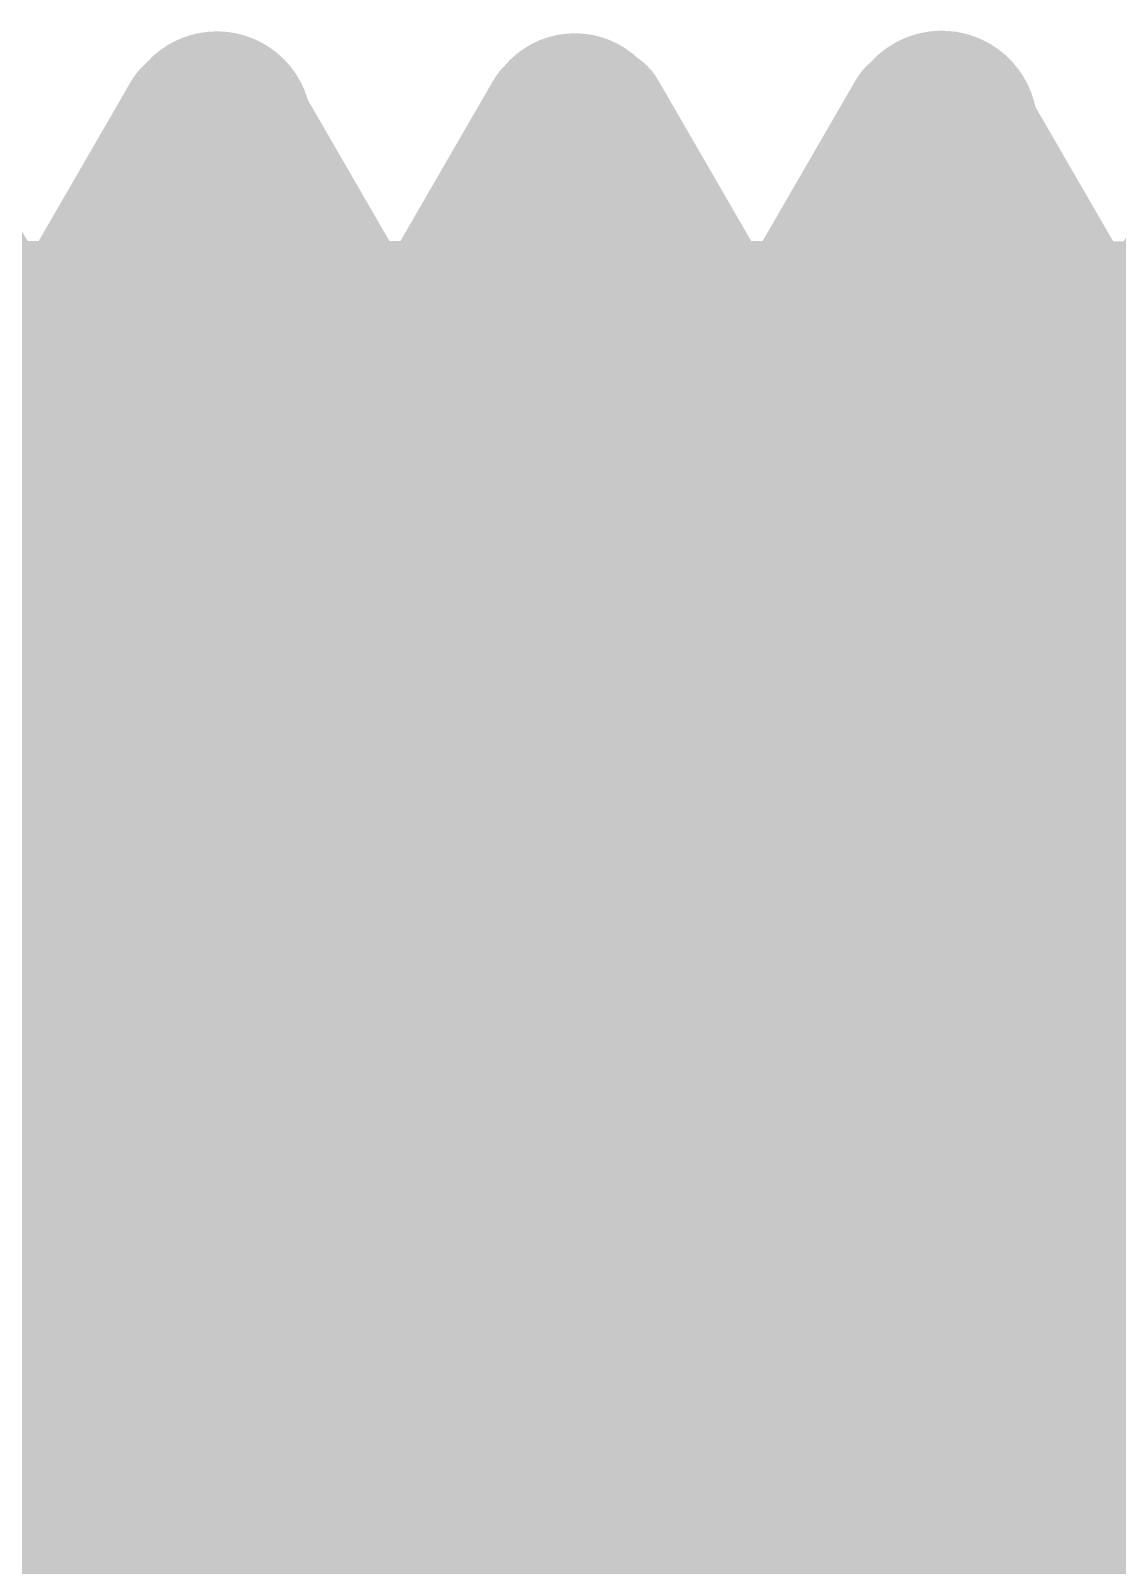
# Model space of a CAD drawing. Header units: millimetres. Extents: x 6.83 to 16.18, y 4.59 to 12.3.
# Drawn here: x 6.9094 to 6.9926, y 9.3141 to 9.4315 of the extents above; entities that cross this region are included whole.
import ezdxf

# ---------------------------------------------------------------- set-up
doc = ezdxf.new("R2010")
doc.units = ezdxf.units.MM
doc.header["$MEASUREMENT"] = 0
doc.layers.add('TopOverlay', color=2, linetype='Continuous')

msp = doc.modelspace()

# ---------------------------------------------------------------- linework, layer by layer
at = {"layer": 'TopOverlay', "const_width": 0.01}
for points in [[(6.9214154, 9.4238954, -3.668403252937987), (6.9228589, 9.4221118)], [(6.9490834, 9.4237245, -3.78368517791915), (6.9505327, 9.4222992)], [(6.9768272, 9.423958, -3.620632245332294), (6.9782676, 9.4220416)], [(6.9237838, 9.4191582, -0.05058404973312904), (6.9251688, 9.4254454)], [(6.9251688, 9.4254454, -0.01974520334444497), (6.9258613, 9.4230226)], [(6.9514841, 9.4191582, -0.05058404973301506), (6.9528691, 9.4254454)], [(6.9528691, 9.4254454, -0.01974520334504206), (6.9535616, 9.4230226)], [(6.9791838, 9.4191582, -0.05058404973358496), (6.9805688, 9.4254454)], [(6.9805689, 9.4254454, -0.01974520334504206), (6.9812614, 9.4230226)], [(6.9207518, 9.4214019, -0.02099558959303275), (6.9214154, 9.4238953)], [(6.9761624, 9.421468, -0.02093673296520338), (6.9768271, 9.4239579)], [(6.9228589, 9.4221118, -0.008304341148665939), (6.9235804, 9.4145522)], [(6.9258613, 9.4230226, -0.02474195630062302), (6.9265538, 9.4191582)], [(6.9505327, 9.4222992, -0.008892875619056472), (6.9512577, 9.4148267)], [(6.9535616, 9.4230226, -0.02474195630107804), (6.9542541, 9.4191582)], [(6.9782675, 9.4220415, -0.008109974182299048), (6.9789882, 9.4144507)], [(6.9812613, 9.4230226, -0.02474195630065146), (6.9819538, 9.4191582)], [(6.9200883, 9.417234, -0.0239127871014048), (6.9207518, 9.421402)], [(6.9754978, 9.4173149, -0.02395147392654621), (6.9761624, 9.421468)], [(6.9230913, 9.4124548, -0.0132786198255289), (6.9237838, 9.4191583)], [(6.9265538, 9.4191582, -0.01327853120192942), (6.9272463, 9.4124546)], [(6.9507916, 9.4124548, -0.0132786198255289), (6.9514841, 9.4191583)], [(6.9542542, 9.4191582, -0.01327853120167358), (6.9549467, 9.4124546)], [(6.9784914, 9.4124548, -0.01327861982527306), (6.9791839, 9.4191583)], [(6.9819539, 9.4191582, -0.01327853120147459), (6.9826464, 9.4124546)], [(6.9748332, 9.4100535, -0.01073074435508702), (6.9754978, 9.417315)], [(6.9194248, 9.4099477, -0.01061425651553097), (6.9200882, 9.4172341)], [(6.9223989, 9.4025277, -0.005152494999374106), (6.9230914, 9.4124548)], [(6.9272463, 9.4124546, -0.005152457688573252), (6.9279388, 9.4025274)], [(6.9500992, 9.4025277, -0.00515249499907567), (6.9507917, 9.4124548)], [(6.9549466, 9.4124546, -0.005152457688708259), (6.9556391, 9.4025274)], [(6.977799, 9.4025277, -0.005152494999374106), (6.9784915, 9.4124548)], [(6.9826463, 9.4124546, -0.005152457688708259), (6.9833388, 9.4025274)], [(6.9682392, 9.4100962, -0.01039464427181771), (6.9682677, 9.4102414)], [(6.9682677, 9.4102414, -0.02326882948753859), (6.9682961, 9.4103502)], [(6.9682961, 9.4103502, -0.07629403767443692), (6.9683246, 9.4104134)], [(6.9683245, 9.4104134, -0.4853903803585072), (6.968353, 9.410422)], [(6.968353, 9.4104219, -0.1216568620260989), (6.9683815, 9.4103696)], [(6.9683815, 9.4103696, -0.02364708106861021), (6.96841, 9.410271)], [(6.96841, 9.410271, -0.005274948820598039), (6.9684385, 9.4101492)], [(6.9865128, 9.3909356, -0.09316207417608682), (6.9892174, 9.41035)], [(6.9892174, 9.41035, -0.0854716310265636), (6.9906046, 9.4052672)], [(6.9043232, 9.4017688, -0.03974721849161791), (6.9056289, 9.4097731)], [(6.9064438, 9.4098885, -0.05355620203434234), (6.9091503, 9.3864657)], [(6.9099611, 9.385497, -0.05303282852276641), (6.9127257, 9.4098202)], [(6.9130496, 9.4097077, -0.4362669687740443), (6.9144042, 9.405586)], [(6.931996, 9.4013625, -1.353368337656446), (6.9341323, 9.408955)], [(6.9393896, 9.4059923, -0.3565641932176451), (6.9403915, 9.4095117)], [(6.9407505, 9.4091621, -0.138107037132378), (6.9435206, 9.3901039)], [(6.9590639, 9.3942345, -0.3618337891088683), (6.9618316, 9.4090524)], [(6.9618315, 9.4090524, -0.09876718133826155), (6.9631866, 9.4032291)], [(6.9682108, 9.4099236, -0.005306519033942178), (6.9682392, 9.4100962)], [(6.9684385, 9.4101492, -0.0955930982524368), (6.9711563, 9.3911218)], [(6.9961465, 9.4094047, -0.136149057804307), (6.9988578, 9.3909731)], [(6.9341324, 9.408955, -0.114359290440914), (6.9354873, 9.4032656)], [(6.994493, 9.403347, -0.1976352783957118), (6.9958778, 9.4088891)], [(6.9144042, 9.4055859, -0.01317324652307002), (6.9157592, 9.3910533)], [(6.9383887, 9.39535, -0.008358437815686721), (6.9393896, 9.4059923)], [(6.9906045, 9.4052672, -0.0167532485353192), (6.9919913, 9.3902755)], [(6.9354873, 9.4032656, -0.01125348828590683), (6.9368414, 9.3865291)], [(6.9631867, 9.4032291, -0.01156821772016065), (6.9645412, 9.3865478)], [(6.9658274, 9.391987, -0.005338427866208605), (6.9669514, 9.4043248)], [(6.9931084, 9.3860375, -0.009570692669118698), (6.994493, 9.403347)], [(6.9309279, 9.3883457, -0.007497130438007815), (6.9319961, 9.4013625)], [(6.9373865, 9.3810594, -0.004952246792158174), (6.9383887, 9.39535)], [(6.9576796, 9.3726607, -0.006271319369523165), (6.9590639, 9.3942344)], [(6.9647011, 9.3744352, -0.005876777637598842), (6.9658273, 9.3919869)], [(6.9157591, 9.3910534, -0.004877086034251207), (6.9171136, 9.3685131)], [(6.9711562, 9.3911218, -0.004600408952048649), (6.9725152, 9.3684722)], [(6.98516, 9.3685341, -0.005334933454664526), (6.986513, 9.3909356)], [(6.9919913, 9.3902755, -0.004398921093132588), (6.9933781, 9.3667696)], [(6.9435206, 9.3901039, -0.004771656901046551), (6.9449063, 9.3667555)]]:
    msp.add_lwpolyline(points, format="xyb", dxfattribs=at)
for points in [[(6.9196798, 9.4221689), (6.9214294, 9.4251929)], [(6.9217069, 9.4254454), (6.9251688, 9.4254454)], [(6.9253923, 9.4252969), (6.9262723, 9.4237759)], [(6.9474069, 9.4222215), (6.9491732, 9.4252741)], [(6.9494067, 9.4254454), (6.9528691, 9.4254454)], [(6.9530921, 9.425295), (6.9539721, 9.423774)], [(6.9751964, 9.422318), (6.9769163, 9.4252888)], [(6.9771064, 9.4254454), (6.9805689, 9.4254454)], [(6.9807947, 9.4252917), (6.9816748, 9.4237708)], [(6.9262723, 9.4237759), (6.9271523, 9.4222548)], [(6.9539721, 9.423774), (6.9548522, 9.422253)], [(6.9816748, 9.4237708), (6.9825549, 9.4222499)], [(6.918805, 9.420656900000001), (6.9196798, 9.4221689)], [(6.9271523, 9.4222548), (6.9280323, 9.4207339)], [(6.9465237, 9.4206952), (6.9474069, 9.4222215)], [(6.9548522, 9.422253), (6.9557323, 9.4207321)], [(6.9743365, 9.4208326), (6.9751964, 9.422318)], [(6.9825549, 9.4222499), (6.983435, 9.4207289)], [(6.9734765, 9.4193473), (6.9743365, 9.4208326)], [(6.9179301, 9.419145), (6.918805, 9.420656900000001)], [(6.9280323, 9.4207339), (6.9289123, 9.4192129)], [(6.9456405, 9.419169), (6.9465237, 9.4206952)], [(6.9557323, 9.4207321), (6.9566124, 9.4192111)], [(6.983435, 9.4207289), (6.9843151, 9.419208)], [(6.9170551, 9.4176331), (6.9179301, 9.419145)], [(6.9289123, 9.4192129), (6.9297924, 9.4176919)], [(6.9447573, 9.4176428), (6.9456405, 9.419169)], [(6.9566124, 9.4192111), (6.9574926, 9.4176902)], [(6.9726166, 9.4178619), (6.9734765, 9.4193473)], [(6.9843151, 9.419208), (6.9851953, 9.4176871)], [(6.9161801, 9.4161213), (6.9170551, 9.4176331)], [(6.9297924, 9.4176919), (6.9306725, 9.416171)], [(6.943874, 9.4161167), (6.9447573, 9.4176428)], [(6.9574926, 9.4176902), (6.9583728, 9.4161693)], [(6.9717566, 9.4163766), (6.9726166, 9.4178619)], [(6.9851953, 9.4176871), (6.9860755, 9.4161662)], [(6.915305, 9.4146095), (6.9161801, 9.4161213)], [(6.9306725, 9.416171), (6.9315527, 9.4146501)], [(6.9429906, 9.4145906), (6.943874, 9.4161167)], [(6.9471561, 9.409186), (6.9476754, 9.4162349)], [(6.9583728, 9.4161693), (6.959253, 9.4146484)], [(6.9708966, 9.4148913), (6.9717566, 9.4163766)], [(6.9860755, 9.4161662), (6.9869557, 9.4146454)], [(6.903852, 9.4146442), (6.9047323, 9.4131232)], [(6.9144298, 9.4130978), (6.915305, 9.4146095)], [(6.9235804, 9.4145522), (6.924302, 9.4047821)], [(6.9315527, 9.4146501), (6.9324329, 9.4131293)], [(6.9421072, 9.4130646), (6.9429906, 9.4145906)], [(6.9512577, 9.4148267), (6.9519826, 9.4050806)], [(6.959253, 9.4146484), (6.9601332, 9.4131275)], [(6.9700365, 9.413406), (6.9708966, 9.4148913)], [(6.9789882, 9.4144508), (6.9797086, 9.4046722)], [(6.9869557, 9.4146454), (6.9878359, 9.4131245)], [(6.9047323, 9.4131232), (6.9064931, 9.4100814)], [(6.9135546, 9.4115861), (6.9144298, 9.4130978)], [(6.9324329, 9.4131293), (6.9341934, 9.4100876)], [(6.9412238, 9.4115386), (6.9421072, 9.4130646)], [(6.9601332, 9.4131275), (6.9618937, 9.4100858)], [(6.9691765, 9.4119207), (6.9700365, 9.413406)], [(6.9878359, 9.4131245), (6.9895964, 9.4100829)], [(6.9968385, 9.4119112), (6.9977066, 9.4134113)], [(6.9126794, 9.4100744), (6.9135546, 9.4115861)], [(6.9403404, 9.4100126), (6.9412238, 9.4115386)], [(6.9683165, 9.4104355), (6.9691765, 9.4119207)], [(6.9959704, 9.4104111), (6.9968385, 9.4119112)], [(6.9060853, 9.4104355), (6.9062883, 9.4104355)], [(6.9062883, 9.4104355), (6.9130895, 9.4104355)], [(6.9337857, 9.4104511), (6.9339828, 9.4104511)], [(6.9339828, 9.4104511), (6.9407974, 9.4104511)], [(6.9614731, 9.4104355), (6.9616913, 9.4104355)], [(6.9616913, 9.4104355), (6.9684848, 9.4104355)], [(6.9680865, 9.4100386), (6.9683165, 9.4104355)], [(6.9891787, 9.4104111), (6.9894063, 9.4104111)], [(6.9894063, 9.4104111), (6.9961904, 9.4104111)], [(6.9958173, 9.4101467), (6.9959704, 9.4104111)], [(6.9061247, 9.4098434), (6.9064438, 9.4098885)], [(6.9187615, 9.3996507), (6.9194249, 9.4099476)], [(6.9461173, 9.393142), (6.9471561, 9.409186)], [(6.968154, 9.4095329), (6.9682108, 9.4099236)], [(6.9741687, 9.3997707), (6.9748332, 9.4100535)], [(6.924302, 9.4047821), (6.9250237, 9.392738)], [(6.9519826, 9.4050806), (6.9527074, 9.3930344)], [(6.9797086, 9.4046722), (6.9804291, 9.3926291)], [(6.9217063, 9.3900055), (6.9223988, 9.4025277)], [(6.9279388, 9.4025275), (6.9286313, 9.3900053)], [(6.9494067, 9.3900055), (6.9500992, 9.4025277)], [(6.9556391, 9.4025275), (6.9563316, 9.3900053)], [(6.9771064, 9.3900055), (6.9777989, 9.4025277)], [(6.9833388, 9.4025275), (6.9840313, 9.3900053)], [(6.9735041, 9.3872106), (6.9741687, 9.3997707)], [(6.9180982, 9.3870907), (6.9187615, 9.3996507)], [(6.8333137, 9.3954454), (6.9095132, 9.3954454)], [(6.9094129, 9.3044455), (6.9094129, 9.3954454)], [(6.9250237, 9.392738), (6.9257454, 9.3782105)], [(6.9455979, 9.3832136), (6.9461173, 9.393142)], [(6.9527074, 9.3930344), (6.9534322, 9.3784868)], [(6.9804291, 9.3926291), (6.9811497, 9.3781089)], [(6.9210139, 9.3754963), (6.9217063, 9.3900055)], [(6.9286313, 9.3900053), (6.9293238, 9.3754962)], [(6.9487142, 9.3754963), (6.9494067, 9.3900055)], [(6.9563316, 9.3900053), (6.9570241, 9.3754962)], [(6.9764139, 9.3754963), (6.9771064, 9.3900055)], [(6.9840313, 9.3900053), (6.9847238, 9.3754962)], [(6.9298597, 9.3704216), (6.9309278, 9.3883457)], [(6.9174348, 9.3728568), (6.9180982, 9.3870907)], [(6.9728396, 9.3729645), (6.9735041, 9.3872106)], [(6.9091503, 9.3864658), (6.9105039, 9.3623219)], [(6.9368414, 9.3865291), (6.9381956, 9.3624867)], [(6.9645411, 9.3865478), (6.9658956, 9.3624837)], [(6.9917232, 9.3613332), (6.9931083, 9.3860375)], [(6.9085792, 9.3604375), (6.9099612, 9.385497)], [(6.9093266, 9.3834454), (6.9169996, 9.3834454)], [(6.9169127, 9.3044455), (6.9169127, 9.3834454)], [(6.9450786, 9.3718834), (6.9455979, 9.3832136)], [(6.9363851, 9.362592), (6.9373865, 9.3810594)], [(6.9257454, 9.3782105), (6.926467, 9.3615451)], [(6.9534322, 9.3784868), (6.9541571, 9.3617776)], [(6.9811497, 9.3781089), (6.9818704, 9.3614597)], [(6.9203214, 9.3593492), (6.9210139, 9.3754963)], [(6.9293238, 9.3754962), (6.9300163, 9.359349)], [(6.9480217, 9.3593492), (6.9487142, 9.3754963)], [(6.9570241, 9.3754962), (6.9577166, 9.359349)], [(6.9757214, 9.3593492), (6.9764139, 9.3754963)], [(6.9847238, 9.3754962), (6.9854163, 9.359349)], [(6.9635758, 9.3519043), (6.9647012, 9.3744352)], [(6.9167715, 9.3572002), (6.9174348, 9.3728568)], [(6.9562954, 9.3442174), (6.9576795, 9.3726608)], [(6.9721751, 9.3572874), (6.9728396, 9.3729645)], [(6.9445592, 9.3594692), (6.9450786, 9.3718834)], [(6.9287913, 9.3485294), (6.9298597, 9.3704216)], [(6.9171137, 9.368513), (6.9184685, 9.3399716)], [(6.9725152, 9.3684721), (6.9738741, 9.3398696)], [(6.9838076, 9.3399959), (6.9851599, 9.3685341)], [(6.9449062, 9.3667555), (6.9462907, 9.3371858)], [(6.9933782, 9.3667696), (6.9947649, 9.3371957)], [(6.9105039, 9.3623219), (6.9118574, 9.3327848)], [(6.935384, 9.3410821), (6.9363851, 9.362592)], [(6.9381956, 9.3624867), (6.9395499, 9.332932)], [(6.9658956, 9.3624837), (6.9672501, 9.332928)], [(6.926467, 9.3615451), (6.9271886, 9.3433365)], [(6.9541571, 9.3617776), (6.9548819, 9.3435042)], [(6.9818704, 9.3614597), (6.9825911, 9.343275)], [(6.9903386, 9.330858), (6.9917232, 9.3613332)], [(6.9071962, 9.3299523), (6.9085792, 9.3604375)], [(6.9196289, 9.3418527), (6.9203214, 9.3593492)], [(6.9300163, 9.359349), (6.9307088, 9.3418526)], [(6.9440398, 9.3462927), (6.9445592, 9.3594692)], [(6.9473292, 9.3418527), (6.9480217, 9.3593492)], [(6.9577166, 9.359349), (6.9584091, 9.3418526)], [(6.9750289, 9.3418527), (6.9757214, 9.3593492)], [(6.9854163, 9.359349), (6.9861088, 9.3418526)], [(6.9161081, 9.3403376), (6.9167715, 9.3572002)], [(6.9715105, 9.3403989), (6.9721751, 9.3572874)], [(6.9624509, 9.3264937), (6.9635758, 9.3519043)], [(6.9277227, 9.3241314), (6.9287913, 9.3485294)], [(6.9435205, 9.3326167), (6.9440398, 9.3462927)], [(6.9271886, 9.3433365), (6.9279102, 9.3241376)], [(6.9548819, 9.3435042), (6.9556068, 9.3242253)], [(6.9549115, 9.3119418), (6.9562954, 9.3442174)], [(6.9825911, 9.343275), (6.9833115, 9.3241055)], [(6.9189364, 9.3233914), (6.9196289, 9.3418527)], [(6.9307088, 9.3418526), (6.9320937, 9.3044455)], [(6.9343826, 9.3178002), (6.935384, 9.3410821)], [(6.9466367, 9.3233914), (6.9473292, 9.3418527)], [(6.9584091, 9.3418526), (6.9597941, 9.3044455)], [(6.9743364, 9.3233914), (6.9750289, 9.3418527)], [(6.9861088, 9.3418526), (6.9874938, 9.3044455)], [(6.9147814, 9.3044455), (6.9161081, 9.3403376)], [(6.9184685, 9.3399716), (6.9198232, 9.3081008)], [(6.9701815, 9.3044455), (6.9715105, 9.3403989)], [(6.9738741, 9.3398696), (6.9752336, 9.3078879)], [(6.9824553, 9.308192), (6.9838076, 9.3399959)], [(6.9462907, 9.3371858), (6.9476765, 9.3044528)], [(6.9947649, 9.3371957), (6.9961521, 9.3043846)], [(6.9118574, 9.3327848), (6.9132101, 9.3005947)], [(6.9395499, 9.332932), (6.9409047, 9.3007202)], [(6.9672501, 9.332928), (6.9686052, 9.3007068)], [(6.9424817, 9.3044455), (6.9435205, 9.3326167)], [(6.9889536, 9.2978864), (6.9903386, 9.330858)], [(6.9058144, 9.2969737), (6.9071962, 9.3299523)], [(6.9168635, 9.3299454), (6.9563322, 9.3299454)], [(6.9168635, 9.3294454), (6.9563322, 9.3294454)], [(6.9169127, 9.2794454), (6.9169127, 9.3294454)], [(6.9613244, 9.2995983), (6.9624509, 9.3264937)], [(6.9168635, 9.3236954), (6.9563322, 9.3236954)], [(6.9182439, 9.3044455), (6.9189364, 9.3233914)], [(6.9266545, 9.2985799), (6.9277227, 9.3241314)], [(6.9279102, 9.3241376), (6.9286319, 9.3044455)], [(6.9459442, 9.3044455), (6.9466367, 9.3233914)], [(6.9556068, 9.3242253), (6.9563316, 9.3044455)], [(6.9562829, 9.2851954), (6.9562829, 9.3236954)], [(6.9736439, 9.3044455), (6.9743364, 9.3233914)], [(6.9833115, 9.3241055), (6.9840319, 9.3044455)], [(6.9333809, 9.2937849), (6.9343826, 9.3178002)], [(6.9535277, 9.2789336), (6.9549115, 9.3119418)]]:
    msp.add_lwpolyline(points, dxfattribs=at)
at = {"layer": 'TopOverlay', "const_width": 0.005}
for points in [[(6.9189294, 9.4251929, 1), (6.9239294, 9.4251929, 1)], [(6.9192069, 9.4254454, 1), (6.9242069, 9.4254454, 1)], [(6.9226688, 9.4254454, 1), (6.9276688, 9.4254454, 1)], [(6.9226688, 9.4254454, 1), (6.9276688, 9.4254454, 1)], [(6.9226688, 9.4254454, 1), (6.9276688, 9.4254454, 1)], [(6.9228923, 9.4252969, 1), (6.9278923, 9.4252969, 1)], [(6.9466732, 9.4252741, 1), (6.9516732, 9.4252741, 1)], [(6.9469067, 9.4254454, 1), (6.9519067, 9.4254454, 1)], [(6.9503691, 9.4254454, 1), (6.9553691, 9.4254454, 1)], [(6.9503691, 9.4254454, 1), (6.9553691, 9.4254454, 1)], [(6.9503691, 9.4254454, 1), (6.9553691, 9.4254454, 1)], [(6.9505921, 9.425295, 1), (6.9555921, 9.425295, 1)], [(6.9744163, 9.4252888, 1), (6.9794163, 9.4252888, 1)], [(6.9746064, 9.4254454, 1), (6.9796064, 9.4254454, 1)], [(6.9780688, 9.4254454, 1), (6.9830688, 9.4254454, 1)], [(6.9780689, 9.4254454, 1), (6.9830689, 9.4254454, 1)], [(6.9780689, 9.4254454, 1), (6.9830689, 9.4254454, 1)], [(6.9782947, 9.4252917, 1), (6.9832947, 9.4252917, 1)], [(6.9189154, 9.4238954, 1), (6.9239154, 9.4238954, 1)], [(6.9189154, 9.4238953, 1), (6.9239154, 9.4238953, 1)], [(6.9237723, 9.4237759, 1), (6.9287723, 9.4237759, 1)], [(6.9237723, 9.4237759, 1), (6.9287723, 9.4237759, 1)], [(6.9465834, 9.4237245, 1), (6.9515834, 9.4237245, 1)], [(6.9514721, 9.423774, 1), (6.9564721, 9.423774, 1)], [(6.9514721, 9.423774, 1), (6.9564721, 9.423774, 1)], [(6.9743271, 9.4239579, 1), (6.9793271, 9.4239579, 1)], [(6.9743272, 9.423958, 1), (6.9793272, 9.423958, 1)], [(6.9791748, 9.4237708, 1), (6.9841748, 9.4237708, 1)], [(6.9791748, 9.4237708, 1), (6.9841748, 9.4237708, 1)], [(6.9171798, 9.4221689, 1), (6.9221798, 9.4221689, 1)], [(6.9171798, 9.4221689, 1), (6.9221798, 9.4221689, 1)], [(6.9203589, 9.4221118, 1), (6.9253589, 9.4221118, 1)], [(6.9203589, 9.4221118, 1), (6.9253589, 9.4221118, 1)], [(6.9233613, 9.4230226, 1), (6.9283613, 9.4230226, 1)], [(6.9233613, 9.4230226, 1), (6.9283613, 9.4230226, 1)], [(6.9246523, 9.4222548, 1), (6.9296523, 9.4222548, 1)], [(6.9246523, 9.4222548, 1), (6.9296523, 9.4222548, 1)], [(6.9449069, 9.4222215, 1), (6.9499069, 9.4222215, 1)], [(6.9449069, 9.4222215, 1), (6.9499069, 9.4222215, 1)], [(6.9480327, 9.4222992, 1), (6.9530327, 9.4222992, 1)], [(6.9480327, 9.4222992, 1), (6.9530327, 9.4222992, 1)], [(6.9510616, 9.4230226, 1), (6.9560616, 9.4230226, 1)], [(6.9510616, 9.4230226, 1), (6.9560616, 9.4230226, 1)], [(6.9523522, 9.422253, 1), (6.9573522, 9.422253, 1)], [(6.9523522, 9.422253, 1), (6.9573522, 9.422253, 1)], [(6.9726964, 9.422318, 1), (6.9776964, 9.422318, 1)], [(6.9726964, 9.422318, 1), (6.9776964, 9.422318, 1)], [(6.9757675, 9.4220415, 1), (6.9807675, 9.4220415, 1)], [(6.9757676, 9.4220416, 1), (6.9807676, 9.4220416, 1)], [(6.9787613, 9.4230226, 1), (6.9837613, 9.4230226, 1)], [(6.9787614, 9.4230226, 1), (6.9837614, 9.4230226, 1)], [(6.9800549, 9.4222499, 1), (6.9850549, 9.4222499, 1)], [(6.9800549, 9.4222499, 1), (6.9850549, 9.4222499, 1)], [(6.9182518, 9.421402, 1), (6.9232518, 9.421402, 1)], [(6.9182518, 9.4214019, 1), (6.9232518, 9.4214019, 1)], [(6.9718365, 9.4208326, 1), (6.9768365, 9.4208326, 1)], [(6.9718365, 9.4208326, 1), (6.9768365, 9.4208326, 1)], [(6.9736624, 9.421468, 1), (6.9786624, 9.421468, 1)], [(6.9736624, 9.421468, 1), (6.9786624, 9.421468, 1)], [(6.916305, 9.420656900000001, 1), (6.921305, 9.420656900000001, 1)], [(6.916305, 9.420656900000001, 1), (6.921305, 9.420656900000001, 1)], [(6.9255323, 9.4207339, 1), (6.9305323, 9.4207339, 1)], [(6.9255323, 9.4207339, 1), (6.9305323, 9.4207339, 1)], [(6.9440237, 9.4206952, 1), (6.9490237, 9.4206952, 1)], [(6.9440237, 9.4206952, 1), (6.9490237, 9.4206952, 1)], [(6.9532323, 9.4207321, 1), (6.9582323, 9.4207321, 1)], [(6.9532323, 9.4207321, 1), (6.9582323, 9.4207321, 1)], [(6.980935, 9.4207289, 1), (6.985935, 9.4207289, 1)], [(6.980935, 9.4207289, 1), (6.985935, 9.4207289, 1)], [(6.9154301, 9.419145, 1), (6.9204301, 9.419145, 1)], [(6.9154301, 9.419145, 1), (6.9204301, 9.419145, 1)], [(6.9212838, 9.4191583, 1), (6.9262838, 9.4191583, 1)], [(6.9212838, 9.4191582, 1), (6.9262838, 9.4191582, 1)], [(6.9240538, 9.4191582, 1), (6.9290538, 9.4191582, 1)], [(6.9240538, 9.4191582, 1), (6.9290538, 9.4191582, 1)], [(6.9264123, 9.4192129, 1), (6.9314123, 9.4192129, 1)], [(6.9264123, 9.4192129, 1), (6.9314123, 9.4192129, 1)], [(6.9431405, 9.419169, 1), (6.9481405, 9.419169, 1)], [(6.9431405, 9.419169, 1), (6.9481405, 9.419169, 1)], [(6.9489841, 9.4191583, 1), (6.9539841, 9.4191583, 1)], [(6.9489841, 9.4191582, 1), (6.9539841, 9.4191582, 1)], [(6.9517541, 9.4191582, 1), (6.9567541, 9.4191582, 1)], [(6.9517542, 9.4191582, 1), (6.9567542, 9.4191582, 1)], [(6.9541124, 9.4192111, 1), (6.9591124, 9.4192111, 1)], [(6.9541124, 9.4192111, 1), (6.9591124, 9.4192111, 1)], [(6.9709765, 9.4193473, 1), (6.9759765, 9.4193473, 1)], [(6.9709765, 9.4193473, 1), (6.9759765, 9.4193473, 1)], [(6.9766838, 9.4191582, 1), (6.9816838, 9.4191582, 1)], [(6.9766839, 9.4191583, 1), (6.9816839, 9.4191583, 1)], [(6.9794538, 9.4191582, 1), (6.9844538, 9.4191582, 1)], [(6.9794539, 9.4191582, 1), (6.9844539, 9.4191582, 1)], [(6.9818151, 9.419208, 1), (6.9868151, 9.419208, 1)], [(6.9818151, 9.419208, 1), (6.9868151, 9.419208, 1)], [(6.9145551, 9.4176331, 1), (6.9195551, 9.4176331, 1)], [(6.9145551, 9.4176331, 1), (6.9195551, 9.4176331, 1)], [(6.9272924, 9.4176919, 1), (6.9322924, 9.4176919, 1)], [(6.9272924, 9.4176919, 1), (6.9322924, 9.4176919, 1)], [(6.9422573, 9.4176428, 1), (6.9472573, 9.4176428, 1)], [(6.9422573, 9.4176428, 1), (6.9472573, 9.4176428, 1)], [(6.9549926, 9.4176902, 1), (6.9599926, 9.4176902, 1)], [(6.9549926, 9.4176902, 1), (6.9599926, 9.4176902, 1)], [(6.9701166, 9.4178619, 1), (6.9751166, 9.4178619, 1)], [(6.9701166, 9.4178619, 1), (6.9751166, 9.4178619, 1)], [(6.9729978, 9.417315, 1), (6.9779978, 9.417315, 1)], [(6.9729978, 9.4173149, 1), (6.9779978, 9.4173149, 1)], [(6.9826953, 9.4176871, 1), (6.9876953, 9.4176871, 1)], [(6.9826953, 9.4176871, 1), (6.9876953, 9.4176871, 1)], [(6.9136801, 9.4161213, 1), (6.9186801, 9.4161213, 1)], [(6.9136801, 9.4161213, 1), (6.9186801, 9.4161213, 1)], [(6.9175882, 9.4172341, 1), (6.9225882, 9.4172341, 1)], [(6.9175883, 9.417234, 1), (6.9225883, 9.417234, 1)], [(6.9281725, 9.416171, 1), (6.9331725, 9.416171, 1)], [(6.9281725, 9.416171, 1), (6.9331725, 9.416171, 1)], [(6.941374, 9.4161167, 1), (6.946374, 9.4161167, 1)], [(6.941374, 9.4161167, 1), (6.946374, 9.4161167, 1)], [(6.9451754, 9.4162349, 1), (6.9501754, 9.4162349, 1)], [(6.9558728, 9.4161693, 1), (6.9608728, 9.4161693, 1)], [(6.9558728, 9.4161693, 1), (6.9608728, 9.4161693, 1)], [(6.9692566, 9.4163766, 1), (6.9742566, 9.4163766, 1)], [(6.9692566, 9.4163766, 1), (6.9742566, 9.4163766, 1)], [(6.9835755, 9.4161662, 1), (6.9885755, 9.4161662, 1)], [(6.9835755, 9.4161662, 1), (6.9885755, 9.4161662, 1)], [(6.912805, 9.4146095, 1), (6.917805, 9.4146095, 1)], [(6.912805, 9.4146095, 1), (6.917805, 9.4146095, 1)], [(6.9210804, 9.4145522, 1), (6.9260804, 9.4145522, 1)], [(6.9210804, 9.4145522, 1), (6.9260804, 9.4145522, 1)], [(6.9290527, 9.4146501, 1), (6.9340527, 9.4146501, 1)], [(6.9290527, 9.4146501, 1), (6.9340527, 9.4146501, 1)], [(6.9404906, 9.4145906, 1), (6.9454906, 9.4145906, 1)], [(6.9404906, 9.4145906, 1), (6.9454906, 9.4145906, 1)], [(6.9487577, 9.4148267, 1), (6.9537577, 9.4148267, 1)], [(6.9487577, 9.4148267, 1), (6.9537577, 9.4148267, 1)], [(6.956753, 9.4146484, 1), (6.961753, 9.4146484, 1)], [(6.956753, 9.4146484, 1), (6.961753, 9.4146484, 1)], [(6.9683966, 9.4148913, 1), (6.9733966, 9.4148913, 1)], [(6.9683966, 9.4148913, 1), (6.9733966, 9.4148913, 1)], [(6.9764882, 9.4144508, 1), (6.9814882, 9.4144508, 1)], [(6.9764882, 9.4144507, 1), (6.9814882, 9.4144507, 1)], [(6.9844557, 9.4146454, 1), (6.9894557, 9.4146454, 1)], [(6.9844557, 9.4146454, 1), (6.9894557, 9.4146454, 1)], [(6.9022323, 9.4131232, 1), (6.9072323, 9.4131232, 1)], [(6.9022323, 9.4131232, 1), (6.9072323, 9.4131232, 1)], [(6.9119298, 9.4130978, 1), (6.9169298, 9.4130978, 1)], [(6.9119298, 9.4130978, 1), (6.9169298, 9.4130978, 1)], [(6.9299329, 9.4131293, 1), (6.9349329, 9.4131293, 1)], [(6.9299329, 9.4131293, 1), (6.9349329, 9.4131293, 1)], [(6.9396072, 9.4130646, 1), (6.9446072, 9.4130646, 1)], [(6.9396072, 9.4130646, 1), (6.9446072, 9.4130646, 1)], [(6.9576332, 9.4131275, 1), (6.9626332, 9.4131275, 1)], [(6.9576332, 9.4131275, 1), (6.9626332, 9.4131275, 1)], [(6.9675365, 9.413406, 1), (6.9725365, 9.413406, 1)], [(6.9675365, 9.413406, 1), (6.9725365, 9.413406, 1)], [(6.9853359, 9.4131245, 1), (6.9903359, 9.4131245, 1)], [(6.9853359, 9.4131245, 1), (6.9903359, 9.4131245, 1)], [(6.9110546, 9.4115861, 1), (6.9160546, 9.4115861, 1)], [(6.9110546, 9.4115861, 1), (6.9160546, 9.4115861, 1)], [(6.9205913, 9.4124548, 1), (6.9255913, 9.4124548, 1)], [(6.9205914, 9.4124548, 1), (6.9255914, 9.4124548, 1)], [(6.9247463, 9.4124546, 1), (6.9297463, 9.4124546, 1)], [(6.9247463, 9.4124546, 1), (6.9297463, 9.4124546, 1)], [(6.9387238, 9.4115386, 1), (6.9437238, 9.4115386, 1)], [(6.9387238, 9.4115386, 1), (6.9437238, 9.4115386, 1)], [(6.9482916, 9.4124548, 1), (6.9532916, 9.4124548, 1)], [(6.9482917, 9.4124548, 1), (6.9532917, 9.4124548, 1)], [(6.9524466, 9.4124546, 1), (6.9574466, 9.4124546, 1)], [(6.9524467, 9.4124546, 1), (6.9574467, 9.4124546, 1)], [(6.9666765, 9.4119207, 1), (6.9716765, 9.4119207, 1)], [(6.9666765, 9.4119207, 1), (6.9716765, 9.4119207, 1)], [(6.9759914, 9.4124548, 1), (6.9809914, 9.4124548, 1)], [(6.9759915, 9.4124548, 1), (6.9809915, 9.4124548, 1)], [(6.9801463, 9.4124546, 1), (6.9851463, 9.4124546, 1)], [(6.9801464, 9.4124546, 1), (6.9851464, 9.4124546, 1)], [(6.9943385, 9.4119112, 1), (6.9993385, 9.4119112, 1)], [(6.9943385, 9.4119112, 1), (6.9993385, 9.4119112, 1)], [(6.9035853, 9.4104355, 1), (6.9085853, 9.4104355, 1)], [(6.9037883, 9.4104355, 1), (6.9087883, 9.4104355, 1)], [(6.9037883, 9.4104355, 1), (6.9087883, 9.4104355, 1)], [(6.9105895, 9.4104355, 1), (6.9155895, 9.4104355, 1)], [(6.9312857, 9.4104511, 1), (6.9362857, 9.4104511, 1)], [(6.9314828, 9.4104511, 1), (6.9364828, 9.4104511, 1)], [(6.9314828, 9.4104511, 1), (6.9364828, 9.4104511, 1)], [(6.9382974, 9.4104511, 1), (6.9432974, 9.4104511, 1)], [(6.9589731, 9.4104355, 1), (6.9639731, 9.4104355, 1)], [(6.9591913, 9.4104355, 1), (6.9641913, 9.4104355, 1)], [(6.9591913, 9.4104355, 1), (6.9641913, 9.4104355, 1)], [(6.9657677, 9.4102414, 1), (6.9707677, 9.4102414, 1)], [(6.9657677, 9.4102414, 1), (6.9707677, 9.4102414, 1)], [(6.9657961, 9.4103502, 1), (6.9707961, 9.4103502, 1)], [(6.9657961, 9.4103502, 1), (6.9707961, 9.4103502, 1)], [(6.9658165, 9.4104355, 1), (6.9708165, 9.4104355, 1)], [(6.9658165, 9.4104355, 1), (6.9708165, 9.4104355, 1)], [(6.9658245, 9.4104134, 1), (6.9708245, 9.4104134, 1)], [(6.9658246, 9.4104134, 1), (6.9708246, 9.4104134, 1)], [(6.965853, 9.410422, 1), (6.970853, 9.410422, 1)], [(6.965853, 9.4104219, 1), (6.970853, 9.4104219, 1)], [(6.9658815, 9.4103696, 1), (6.9708815, 9.4103696, 1)], [(6.9658815, 9.4103696, 1), (6.9708815, 9.4103696, 1)], [(6.96591, 9.410271, 1), (6.97091, 9.410271, 1)], [(6.96591, 9.410271, 1), (6.97091, 9.410271, 1)], [(6.9659848, 9.4104355, 1), (6.9709848, 9.4104355, 1)], [(6.9866787, 9.4104111, 1), (6.9916787, 9.4104111, 1)], [(6.9867174, 9.41035, 1), (6.9917174, 9.41035, 1)], [(6.9867174, 9.41035, 1), (6.9917174, 9.41035, 1)], [(6.9869063, 9.4104111, 1), (6.9919063, 9.4104111, 1)], [(6.9869063, 9.4104111, 1), (6.9919063, 9.4104111, 1)], [(6.9934704, 9.4104111, 1), (6.9984704, 9.4104111, 1)], [(6.9934704, 9.4104111, 1), (6.9984704, 9.4104111, 1)], [(6.9936904, 9.4104111, 1), (6.9986904, 9.4104111, 1)], [(6.9031289, 9.4097731, 1), (6.9081289, 9.4097731, 1)], [(6.9036247, 9.4098434, 1), (6.9086247, 9.4098434, 1)], [(6.9039438, 9.4098885, 1), (6.9089438, 9.4098885, 1)], [(6.9039438, 9.4098885, 1), (6.9089438, 9.4098885, 1)], [(6.9039931, 9.4100814, 1), (6.9089931, 9.4100814, 1)], [(6.9101794, 9.4100744, 1), (6.9151794, 9.4100744, 1)], [(6.9102257, 9.4098202, 1), (6.9152257, 9.4098202, 1)], [(6.9105496, 9.4097077, 1), (6.9155496, 9.4097077, 1)], [(6.9169248, 9.4099477, 1), (6.9219248, 9.4099477, 1)], [(6.9169249, 9.4099476, 1), (6.9219249, 9.4099476, 1)], [(6.9316934, 9.4100876, 1), (6.9366934, 9.4100876, 1)], [(6.9378404, 9.4100126, 1), (6.9428404, 9.4100126, 1)], [(6.9378915, 9.4095117, 1), (6.9428915, 9.4095117, 1)], [(6.9382505, 9.4091621, 1), (6.9432505, 9.4091621, 1)], [(6.9446561, 9.409186, 1), (6.9496561, 9.409186, 1)], [(6.9446561, 9.409186, 1), (6.9496561, 9.409186, 1)], [(6.9593315, 9.4090524, 1), (6.9643315, 9.4090524, 1)], [(6.9593316, 9.4090524, 1), (6.9643316, 9.4090524, 1)], [(6.9593937, 9.4100858, 1), (6.9643937, 9.4100858, 1)], [(6.9655865, 9.4100386, 1), (6.9705865, 9.4100386, 1)], [(6.965654, 9.4095329, 1), (6.970654, 9.4095329, 1)], [(6.9657108, 9.4099236, 1), (6.9707108, 9.4099236, 1)], [(6.9657108, 9.4099236, 1), (6.9707108, 9.4099236, 1)], [(6.9657392, 9.4100962, 1), (6.9707392, 9.4100962, 1)], [(6.9657392, 9.4100962, 1), (6.9707392, 9.4100962, 1)], [(6.9659385, 9.4101492, 1), (6.9709385, 9.4101492, 1)], [(6.9659385, 9.4101492, 1), (6.9709385, 9.4101492, 1)], [(6.9723332, 9.4100535, 1), (6.9773332, 9.4100535, 1)], [(6.9723332, 9.4100535, 1), (6.9773332, 9.4100535, 1)], [(6.9870964, 9.4100829, 1), (6.9920964, 9.4100829, 1)], [(6.9933173, 9.4101467, 1), (6.9983173, 9.4101467, 1)], [(6.9936465, 9.4094047, 1), (6.9986465, 9.4094047, 1)], [(6.9316323, 9.408955, 1), (6.9366323, 9.408955, 1)], [(6.9316324, 9.408955, 1), (6.9366324, 9.408955, 1)], [(6.9933778, 9.4088891, 1), (6.9983778, 9.4088891, 1)], [(6.9119042, 9.405586, 1), (6.9169042, 9.405586, 1)], [(6.9119042, 9.4055859, 1), (6.9169042, 9.4055859, 1)], [(6.9368896, 9.4059923, 1), (6.9418896, 9.4059923, 1)], [(6.9368896, 9.4059923, 1), (6.9418896, 9.4059923, 1)], [(6.921802, 9.4047821, 1), (6.926802, 9.4047821, 1)], [(6.921802, 9.4047821, 1), (6.926802, 9.4047821, 1)], [(6.9494826, 9.4050806, 1), (6.9544826, 9.4050806, 1)], [(6.9494826, 9.4050806, 1), (6.9544826, 9.4050806, 1)], [(6.9772086, 9.4046722, 1), (6.9822086, 9.4046722, 1)], [(6.9772086, 9.4046722, 1), (6.9822086, 9.4046722, 1)], [(6.9881045, 9.4052672, 1), (6.9931045, 9.4052672, 1)], [(6.9881046, 9.4052672, 1), (6.9931046, 9.4052672, 1)], [(6.9329873, 9.4032656, 1), (6.9379873, 9.4032656, 1)], [(6.9329873, 9.4032656, 1), (6.9379873, 9.4032656, 1)], [(6.9606866, 9.4032291, 1), (6.9656866, 9.4032291, 1)], [(6.9606867, 9.4032291, 1), (6.9656867, 9.4032291, 1)], [(6.9644514, 9.4043248, 1), (6.9694514, 9.4043248, 1)], [(6.991993, 9.403347, 1), (6.996993, 9.403347, 1)], [(6.991993, 9.403347, 1), (6.996993, 9.403347, 1)], [(6.9198988, 9.4025277, 1), (6.9248988, 9.4025277, 1)], [(6.9198989, 9.4025277, 1), (6.9248989, 9.4025277, 1)], [(6.9254388, 9.4025275, 1), (6.9304388, 9.4025275, 1)], [(6.9254388, 9.4025274, 1), (6.9304388, 9.4025274, 1)], [(6.9475992, 9.4025277, 1), (6.9525992, 9.4025277, 1)], [(6.9475992, 9.4025277, 1), (6.9525992, 9.4025277, 1)], [(6.9531391, 9.4025275, 1), (6.9581391, 9.4025275, 1)], [(6.9531391, 9.4025274, 1), (6.9581391, 9.4025274, 1)], [(6.9752989, 9.4025277, 1), (6.9802989, 9.4025277, 1)], [(6.975299, 9.4025277, 1), (6.980299, 9.4025277, 1)], [(6.9808388, 9.4025275, 1), (6.9858388, 9.4025275, 1)], [(6.9808388, 9.4025274, 1), (6.9858388, 9.4025274, 1)], [(6.929496, 9.4013625, 1), (6.934496, 9.4013625, 1)], [(6.9294961, 9.4013625, 1), (6.9344961, 9.4013625, 1)], [(6.9716687, 9.3997707, 1), (6.9766687, 9.3997707, 1)], [(6.9716687, 9.3997707, 1), (6.9766687, 9.3997707, 1)], [(6.9162615, 9.3996507, 1), (6.9212615, 9.3996507, 1)], [(6.9162615, 9.3996507, 1), (6.9212615, 9.3996507, 1)], [(6.9069129, 9.3954454, 1), (6.9119129, 9.3954454, 1)], [(6.9070132, 9.3954454, 1), (6.9120132, 9.3954454, 1)], [(6.9358887, 9.39535, 1), (6.9408887, 9.39535, 1)], [(6.9358887, 9.39535, 1), (6.9408887, 9.39535, 1)], [(6.9565639, 9.3942345, 1), (6.9615639, 9.3942345, 1)], [(6.9565639, 9.3942344, 1), (6.9615639, 9.3942344, 1)], [(6.9225237, 9.392738, 1), (6.9275237, 9.392738, 1)], [(6.9225237, 9.392738, 1), (6.9275237, 9.392738, 1)], [(6.9436173, 9.393142, 1), (6.9486173, 9.393142, 1)], [(6.9436173, 9.393142, 1), (6.9486173, 9.393142, 1)], [(6.9502074, 9.3930344, 1), (6.9552074, 9.3930344, 1)], [(6.9502074, 9.3930344, 1), (6.9552074, 9.3930344, 1)], [(6.9779291, 9.3926291, 1), (6.9829291, 9.3926291, 1)], [(6.9779291, 9.3926291, 1), (6.9829291, 9.3926291, 1)], [(6.9633273, 9.3919869, 1), (6.9683273, 9.3919869, 1)], [(6.9633274, 9.391987, 1), (6.9683274, 9.391987, 1)], [(6.9132591, 9.3910534, 1), (6.9182591, 9.3910534, 1)], [(6.9132592, 9.3910533, 1), (6.9182592, 9.3910533, 1)], [(6.9686562, 9.3911218, 1), (6.9736562, 9.3911218, 1)], [(6.9686563, 9.3911218, 1), (6.9736563, 9.3911218, 1)], [(6.9840128, 9.3909356, 1), (6.9890128, 9.3909356, 1)], [(6.984013, 9.3909356, 1), (6.989013, 9.3909356, 1)], [(6.9894913, 9.3902755, 1), (6.9944913, 9.3902755, 1)], [(6.9894913, 9.3902755, 1), (6.9944913, 9.3902755, 1)], [(6.9192063, 9.3900055, 1), (6.9242063, 9.3900055, 1)], [(6.9192063, 9.3900055, 1), (6.9242063, 9.3900055, 1)], [(6.9261313, 9.3900053, 1), (6.9311313, 9.3900053, 1)], [(6.9261313, 9.3900053, 1), (6.9311313, 9.3900053, 1)], [(6.9410206, 9.3901039, 1), (6.9460206, 9.3901039, 1)], [(6.9410206, 9.3901039, 1), (6.9460206, 9.3901039, 1)], [(6.9469067, 9.3900055, 1), (6.9519067, 9.3900055, 1)], [(6.9469067, 9.3900055, 1), (6.9519067, 9.3900055, 1)], [(6.9538316, 9.3900053, 1), (6.9588316, 9.3900053, 1)], [(6.9538316, 9.3900053, 1), (6.9588316, 9.3900053, 1)], [(6.9746064, 9.3900055, 1), (6.9796064, 9.3900055, 1)], [(6.9746064, 9.3900055, 1), (6.9796064, 9.3900055, 1)], [(6.9815313, 9.3900053, 1), (6.9865313, 9.3900053, 1)], [(6.9815313, 9.3900053, 1), (6.9865313, 9.3900053, 1)], [(6.9284278, 9.3883457, 1), (6.9334278, 9.3883457, 1)], [(6.9284279, 9.3883457, 1), (6.9334279, 9.3883457, 1)], [(6.9155982, 9.3870907, 1), (6.9205982, 9.3870907, 1)], [(6.9155982, 9.3870907, 1), (6.9205982, 9.3870907, 1)], [(6.9710041, 9.3872106, 1), (6.9760041, 9.3872106, 1)], [(6.9710041, 9.3872106, 1), (6.9760041, 9.3872106, 1)], [(6.9066503, 9.3864658, 1), (6.9116503, 9.3864658, 1)], [(6.9066503, 9.3864657, 1), (6.9116503, 9.3864657, 1)], [(6.9343414, 9.3865291, 1), (6.9393414, 9.3865291, 1)], [(6.9343414, 9.3865291, 1), (6.9393414, 9.3865291, 1)], [(6.9620411, 9.3865478, 1), (6.9670411, 9.3865478, 1)], [(6.9620412, 9.3865478, 1), (6.9670412, 9.3865478, 1)], [(6.9906083, 9.3860375, 1), (6.9956083, 9.3860375, 1)], [(6.9906084, 9.3860375, 1), (6.9956084, 9.3860375, 1)], [(6.9074611, 9.385497, 1), (6.9124611, 9.385497, 1)], [(6.9074612, 9.385497, 1), (6.9124612, 9.385497, 1)], [(6.9068266, 9.3834454, 1), (6.9118266, 9.3834454, 1)], [(6.9144127, 9.3834454, 1), (6.9194127, 9.3834454, 1)], [(6.9144996, 9.3834454, 1), (6.9194996, 9.3834454, 1)], [(6.9430979, 9.3832136, 1), (6.9480979, 9.3832136, 1)], [(6.9430979, 9.3832136, 1), (6.9480979, 9.3832136, 1)], [(6.9348865, 9.3810594, 1), (6.9398865, 9.3810594, 1)], [(6.9348865, 9.3810594, 1), (6.9398865, 9.3810594, 1)], [(6.9232454, 9.3782105, 1), (6.9282454, 9.3782105, 1)], [(6.9232454, 9.3782105, 1), (6.9282454, 9.3782105, 1)], [(6.9509322, 9.3784868, 1), (6.9559322, 9.3784868, 1)], [(6.9509322, 9.3784868, 1), (6.9559322, 9.3784868, 1)], [(6.9786497, 9.3781089, 1), (6.9836497, 9.3781089, 1)], [(6.9786497, 9.3781089, 1), (6.9836497, 9.3781089, 1)], [(6.9185139, 9.3754963, 1), (6.9235139, 9.3754963, 1)], [(6.9185139, 9.3754963, 1), (6.9235139, 9.3754963, 1)], [(6.9268238, 9.3754962, 1), (6.9318238, 9.3754962, 1)], [(6.9268238, 9.3754962, 1), (6.9318238, 9.3754962, 1)], [(6.9462142, 9.3754963, 1), (6.9512142, 9.3754963, 1)], [(6.9462142, 9.3754963, 1), (6.9512142, 9.3754963, 1)], [(6.9545241, 9.3754962, 1), (6.9595241, 9.3754962, 1)], [(6.9545241, 9.3754962, 1), (6.9595241, 9.3754962, 1)], [(6.9739139, 9.3754963, 1), (6.9789139, 9.3754963, 1)], [(6.9739139, 9.3754963, 1), (6.9789139, 9.3754963, 1)], [(6.9822238, 9.3754962, 1), (6.9872238, 9.3754962, 1)], [(6.9822238, 9.3754962, 1), (6.9872238, 9.3754962, 1)], [(6.9622011, 9.3744352, 1), (6.9672011, 9.3744352, 1)], [(6.9622012, 9.3744352, 1), (6.9672012, 9.3744352, 1)], [(6.9149348, 9.3728568, 1), (6.9199348, 9.3728568, 1)], [(6.9149348, 9.3728568, 1), (6.9199348, 9.3728568, 1)], [(6.9551795, 9.3726608, 1), (6.9601795, 9.3726608, 1)], [(6.9551796, 9.3726607, 1), (6.9601796, 9.3726607, 1)], [(6.9703396, 9.3729645, 1), (6.9753396, 9.3729645, 1)], [(6.9703396, 9.3729645, 1), (6.9753396, 9.3729645, 1)], [(6.9425786, 9.3718834, 1), (6.9475786, 9.3718834, 1)], [(6.9425786, 9.3718834, 1), (6.9475786, 9.3718834, 1)], [(6.9273597, 9.3704216, 1), (6.9323597, 9.3704216, 1)], [(6.9273597, 9.3704216, 1), (6.9323597, 9.3704216, 1)], [(6.9146136, 9.3685131, 1), (6.9196136, 9.3685131, 1)], [(6.9146137, 9.368513, 1), (6.9196137, 9.368513, 1)], [(6.9700152, 9.3684722, 1), (6.9750152, 9.3684722, 1)], [(6.9700152, 9.3684721, 1), (6.9750152, 9.3684721, 1)], [(6.9826599, 9.3685341, 1), (6.9876599, 9.3685341, 1)], [(6.98266, 9.3685341, 1), (6.98766, 9.3685341, 1)], [(6.9424062, 9.3667555, 1), (6.9474062, 9.3667555, 1)], [(6.9424063, 9.3667555, 1), (6.9474063, 9.3667555, 1)], [(6.9908781, 9.3667696, 1), (6.9958781, 9.3667696, 1)], [(6.9908782, 9.3667696, 1), (6.9958782, 9.3667696, 1)], [(6.9080039, 9.3623219, 1), (6.9130039, 9.3623219, 1)], [(6.9080039, 9.3623219, 1), (6.9130039, 9.3623219, 1)], [(6.9338851, 9.362592, 1), (6.9388851, 9.362592, 1)], [(6.9338851, 9.362592, 1), (6.9388851, 9.362592, 1)], [(6.9356956, 9.3624867, 1), (6.9406956, 9.3624867, 1)], [(6.9356956, 9.3624867, 1), (6.9406956, 9.3624867, 1)], [(6.9633956, 9.3624837, 1), (6.9683956, 9.3624837, 1)], [(6.9633956, 9.3624837, 1), (6.9683956, 9.3624837, 1)], [(6.923967, 9.3615451, 1), (6.928967, 9.3615451, 1)], [(6.923967, 9.3615451, 1), (6.928967, 9.3615451, 1)], [(6.9516571, 9.3617776, 1), (6.9566571, 9.3617776, 1)], [(6.9516571, 9.3617776, 1), (6.9566571, 9.3617776, 1)], [(6.9793704, 9.3614597, 1), (6.9843704, 9.3614597, 1)], [(6.9793704, 9.3614597, 1), (6.9843704, 9.3614597, 1)], [(6.9892232, 9.3613332, 1), (6.9942232, 9.3613332, 1)], [(6.9892232, 9.3613332, 1), (6.9942232, 9.3613332, 1)], [(6.9060792, 9.3604375, 1), (6.9110792, 9.3604375, 1)], [(6.9060792, 9.3604375, 1), (6.9110792, 9.3604375, 1)], [(6.9178214, 9.3593492, 1), (6.9228214, 9.3593492, 1)], [(6.9178214, 9.3593492, 1), (6.9228214, 9.3593492, 1)], [(6.9275163, 9.359349, 1), (6.9325163, 9.359349, 1)], [(6.9275163, 9.359349, 1), (6.9325163, 9.359349, 1)], [(6.9420592, 9.3594692, 1), (6.9470592, 9.3594692, 1)], [(6.9420592, 9.3594692, 1), (6.9470592, 9.3594692, 1)], [(6.9455217, 9.3593492, 1), (6.9505217, 9.3593492, 1)], [(6.9455217, 9.3593492, 1), (6.9505217, 9.3593492, 1)], [(6.9552166, 9.359349, 1), (6.9602166, 9.359349, 1)], [(6.9552166, 9.359349, 1), (6.9602166, 9.359349, 1)], [(6.9732214, 9.3593492, 1), (6.9782214, 9.3593492, 1)], [(6.9732214, 9.3593492, 1), (6.9782214, 9.3593492, 1)], [(6.9829163, 9.359349, 1), (6.9879163, 9.359349, 1)], [(6.9829163, 9.359349, 1), (6.9879163, 9.359349, 1)], [(6.9142715, 9.3572002, 1), (6.9192715, 9.3572002, 1)], [(6.9142715, 9.3572002, 1), (6.9192715, 9.3572002, 1)], [(6.9696751, 9.3572874, 1), (6.9746751, 9.3572874, 1)], [(6.9696751, 9.3572874, 1), (6.9746751, 9.3572874, 1)], [(6.9610758, 9.3519043, 1), (6.9660758, 9.3519043, 1)], [(6.9610758, 9.3519043, 1), (6.9660758, 9.3519043, 1)], [(6.9262913, 9.3485294, 1), (6.9312913, 9.3485294, 1)], [(6.9262913, 9.3485294, 1), (6.9312913, 9.3485294, 1)], [(6.9415398, 9.3462927, 1), (6.9465398, 9.3462927, 1)], [(6.9415398, 9.3462927, 1), (6.9465398, 9.3462927, 1)], [(6.9246886, 9.3433365, 1), (6.9296886, 9.3433365, 1)], [(6.9246886, 9.3433365, 1), (6.9296886, 9.3433365, 1)], [(6.9523819, 9.3435042, 1), (6.9573819, 9.3435042, 1)], [(6.9523819, 9.3435042, 1), (6.9573819, 9.3435042, 1)], [(6.9537954, 9.3442174, 1), (6.9587954, 9.3442174, 1)], [(6.9537954, 9.3442174, 1), (6.9587954, 9.3442174, 1)], [(6.9800911, 9.343275, 1), (6.9850911, 9.343275, 1)], [(6.9800911, 9.343275, 1), (6.9850911, 9.343275, 1)], [(6.9171289, 9.3418527, 1), (6.9221289, 9.3418527, 1)], [(6.9171289, 9.3418527, 1), (6.9221289, 9.3418527, 1)], [(6.9282088, 9.3418526, 1), (6.9332088, 9.3418526, 1)], [(6.9282088, 9.3418526, 1), (6.9332088, 9.3418526, 1)], [(6.932884, 9.3410821, 1), (6.937884, 9.3410821, 1)], [(6.932884, 9.3410821, 1), (6.937884, 9.3410821, 1)], [(6.9448292, 9.3418527, 1), (6.9498292, 9.3418527, 1)], [(6.9448292, 9.3418527, 1), (6.9498292, 9.3418527, 1)], [(6.9559091, 9.3418526, 1), (6.9609091, 9.3418526, 1)], [(6.9559091, 9.3418526, 1), (6.9609091, 9.3418526, 1)], [(6.9725289, 9.3418527, 1), (6.9775289, 9.3418527, 1)], [(6.9725289, 9.3418527, 1), (6.9775289, 9.3418527, 1)], [(6.9836088, 9.3418526, 1), (6.9886088, 9.3418526, 1)], [(6.9836088, 9.3418526, 1), (6.9886088, 9.3418526, 1)], [(6.9136081, 9.3403376, 1), (6.9186081, 9.3403376, 1)], [(6.9136081, 9.3403376, 1), (6.9186081, 9.3403376, 1)], [(6.9159685, 9.3399716, 1), (6.9209685, 9.3399716, 1)], [(6.9159685, 9.3399716, 1), (6.9209685, 9.3399716, 1)], [(6.9690105, 9.3403989, 1), (6.9740105, 9.3403989, 1)], [(6.9690105, 9.3403989, 1), (6.9740105, 9.3403989, 1)], [(6.9713741, 9.3398696, 1), (6.9763741, 9.3398696, 1)], [(6.9713741, 9.3398696, 1), (6.9763741, 9.3398696, 1)], [(6.9813076, 9.3399959, 1), (6.9863076, 9.3399959, 1)], [(6.9813076, 9.3399959, 1), (6.9863076, 9.3399959, 1)], [(6.9437907, 9.3371858, 1), (6.9487907, 9.3371858, 1)], [(6.9437907, 9.3371858, 1), (6.9487907, 9.3371858, 1)], [(6.9922649, 9.3371957, 1), (6.9972649, 9.3371957, 1)], [(6.9922649, 9.3371957, 1), (6.9972649, 9.3371957, 1)], [(6.9093574, 9.3327848, 1), (6.9143574, 9.3327848, 1)], [(6.9093574, 9.3327848, 1), (6.9143574, 9.3327848, 1)], [(6.9370499, 9.332932, 1), (6.9420499, 9.332932, 1)], [(6.9370499, 9.332932, 1), (6.9420499, 9.332932, 1)], [(6.9647501, 9.332928, 1), (6.9697501, 9.332928, 1)], [(6.9647501, 9.332928, 1), (6.9697501, 9.332928, 1)], [(6.9410205, 9.3326167, 1), (6.9460205, 9.3326167, 1)], [(6.9410205, 9.3326167, 1), (6.9460205, 9.3326167, 1)], [(6.9878386, 9.330858, 1), (6.9928386, 9.330858, 1)], [(6.9878386, 9.330858, 1), (6.9928386, 9.330858, 1)], [(6.9046962, 9.3299523, 1), (6.9096962, 9.3299523, 1)], [(6.9046962, 9.3299523, 1), (6.9096962, 9.3299523, 1)], [(6.9143635, 9.3299454, 1), (6.9193635, 9.3299454, 1)], [(6.9143635, 9.3294454, 1), (6.9193635, 9.3294454, 1)], [(6.9144127, 9.3294454, 1), (6.9194127, 9.3294454, 1)], [(6.9538322, 9.3299454, 1), (6.9588322, 9.3299454, 1)], [(6.9538322, 9.3294454, 1), (6.9588322, 9.3294454, 1)], [(6.9599509, 9.3264937, 1), (6.9649509, 9.3264937, 1)], [(6.9599509, 9.3264937, 1), (6.9649509, 9.3264937, 1)], [(6.9143635, 9.3236954, 1), (6.9193635, 9.3236954, 1)], [(6.9164364, 9.3233914, 1), (6.9214364, 9.3233914, 1)], [(6.9164364, 9.3233914, 1), (6.9214364, 9.3233914, 1)], [(6.9252227, 9.3241314, 1), (6.9302227, 9.3241314, 1)], [(6.9252227, 9.3241314, 1), (6.9302227, 9.3241314, 1)], [(6.9254102, 9.3241376, 1), (6.9304102, 9.3241376, 1)], [(6.9254102, 9.3241376, 1), (6.9304102, 9.3241376, 1)], [(6.9441367, 9.3233914, 1), (6.9491367, 9.3233914, 1)], [(6.9441367, 9.3233914, 1), (6.9491367, 9.3233914, 1)], [(6.9531068, 9.3242253, 1), (6.9581068, 9.3242253, 1)], [(6.9531068, 9.3242253, 1), (6.9581068, 9.3242253, 1)], [(6.9537829, 9.3236954, 1), (6.9587829, 9.3236954, 1)], [(6.9538322, 9.3236954, 1), (6.9588322, 9.3236954, 1)], [(6.9718364, 9.3233914, 1), (6.9768364, 9.3233914, 1)], [(6.9718364, 9.3233914, 1), (6.9768364, 9.3233914, 1)], [(6.9808115, 9.3241055, 1), (6.9858115, 9.3241055, 1)], [(6.9808115, 9.3241055, 1), (6.9858115, 9.3241055, 1)], [(6.9318826, 9.3178002, 1), (6.9368826, 9.3178002, 1)], [(6.9318826, 9.3178002, 1), (6.9368826, 9.3178002, 1)], [(6.9524115, 9.3119418, 1), (6.9574115, 9.3119418, 1)], [(6.9524115, 9.3119418, 1), (6.9574115, 9.3119418, 1)]]:
    msp.add_lwpolyline(points, format="xyb", close=True, dxfattribs=at)

doc.saveas('drawing.dxf')
